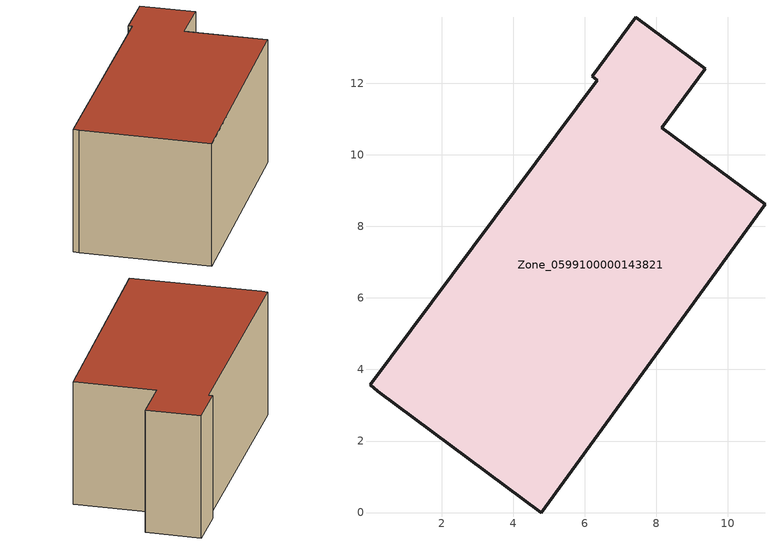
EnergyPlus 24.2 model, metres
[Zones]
Zone_0599100000143821
 floor ground (C_G): 0.22,3.4 0.01,3.58 6.35,12.09 6.21,12.2 7.43,13.84 9.37,12.41 8.15,10.76 11.04,8.62 4.79,0 z1.21
 wall outside (C_F): 4.79,0 11.04,8.62 8.15,10.76 9.37,12.41 7.43,13.84 6.21,12.2 6.35,12.09 0.01,3.58 0.22,3.4 4.79,0 z1.21:6.86
 roof outside (C_R): 0.01,3.58 0.22,3.4 4.79,0 11.04,8.62 8.15,10.76 9.37,12.41 7.43,13.84 6.21,12.2 6.35,12.09 z6.86
[BUILDING]
Pand.0599100000143821: North Axis=0; Terrain=City; Loads Convergence Tolerance Value=0.04; Temperature Convergence Tolerance Value=0.4; Solar Distribution=FullExterior; Maximum Number of Warmup Days=25; Minimum Number of Warmup Days=1
[Site:Location]
Rotterdam.The.Hague.AP_ZH_NLD Design_Conditions: Latitude=51.96; Longitude=4.45; Time Zone=1; Elevation=-4.5
[SITE:GROUNDTEMPERATURE:BUILDINGSURFACE]
18, 18, 18, 18, 18, 18, 18, 18, 18, 18, 18, 18
[MATERIAL] Thermal Absorptance=0.9; Solar Absorptance=0.7; Visible Absorptance=0.7
Name | Roughness | Thickness | Conductivity | Density | Specific Heat
G.TI.1965-1974 | MediumSmooth | 0.15 | 0.882353 | 540 | 1210
F.TI.1965-1974 | Rough | 0.3 | 0.697674 | 1920 | 840
R.TI.1965-1974 | MediumRough | 0.2 | 0.232558 | 1500 | 1000
[CONSTRUCTION]
C_G: G.TI.1965-1974
C_F: F.TI.1965-1974
C_R: R.TI.1965-1974
[ZONE]
Zone_0599100000143821: Type=1; Multiplier=1; Ceiling Height=Autocalculate; Volume=Autocalculate; Floor Area=autocalculate; Part of Total Floor Area=Yes
[ZONEINFILTRATION:DESIGNFLOWRATE]
Infil_Zone_0599100000143821: Zone or ZoneList or Space or SpaceList=Zone_0599100000143821; Schedule=AlwaysOn; Design Flow Rate Calculation Method=Flow/Area; Flow Rate per Floor Area=0.003; Constant Term Coefficient=1; Temperature Term Coefficient=0; Velocity Term Coefficient=0; Velocity Squared Term Coefficient=0
[HVACTEMPLATE:ZONE:IDEALLOADSAIRSYSTEM]
Zone_0599100000143821: Maximum Heating Supply Air Temperature=50; Minimum Cooling Supply Air Temperature=13; Maximum Heating Supply Air Humidity Ratio=0.0156; Minimum Cooling Supply Air Humidity Ratio=0.0077; Heating Limit=NoLimit; Cooling Limit=NoLimit; Dehumidification Control Type=ConstantSensibleHeatRatio; Cooling Sensible Heat Ratio=0.7; Dehumidification Setpoint=60; Humidification Control Type=None; Humidification Setpoint=30; Outdoor Air Method=None; Outdoor Air Flow Rate per Person=0.00944; Outdoor Air Flow Rate per Zone Floor Area=0; Outdoor Air Flow Rate per Zone=0; Demand Controlled Ventilation Type=None; Outdoor Air Economizer Type=NoEconomizer; Heat Recovery Type=None; Sensible Heat Recovery Effectiveness=0.7; Latent Heat Recovery Effectiveness=0.65
[ZONECONTROL:THERMOSTAT]
ThermostatControl_Zone_0599100000143821: Zone or ZoneList=Zone_0599100000143821; Control Type Schedule=DualSetpointControlType; Control 1=Thermostat_Zone_0599100000143821; Temperature Difference Between Cutout And Setpoint=0
[THERMOSTATSETPOINT:DUALSETPOINT]
Thermostat_Zone_0599100000143821: Heating Setpoint Temperature Schedule=HeatingSetpoint_Zone_0599100000143821; Cooling Setpoint Temperature Schedule=CoolingSetpoint_Zone_0599100000143821
[SCHEDULE:COMPACT]
HeatingSetpoint_Zone_0599100000143821: Through: 12/31, For: AllDays, Until: 24:00, 21
CoolingSetpoint_Zone_0599100000143821: Through: 12/31, For: AllDays, Until: 24:00, 24
DualSetpointControlType: Through: 12/31, For: AllDays, Until: 24:00, 4
AlwaysOn: Through: 12/31, For: AllDays, Until: 24:00, 1
